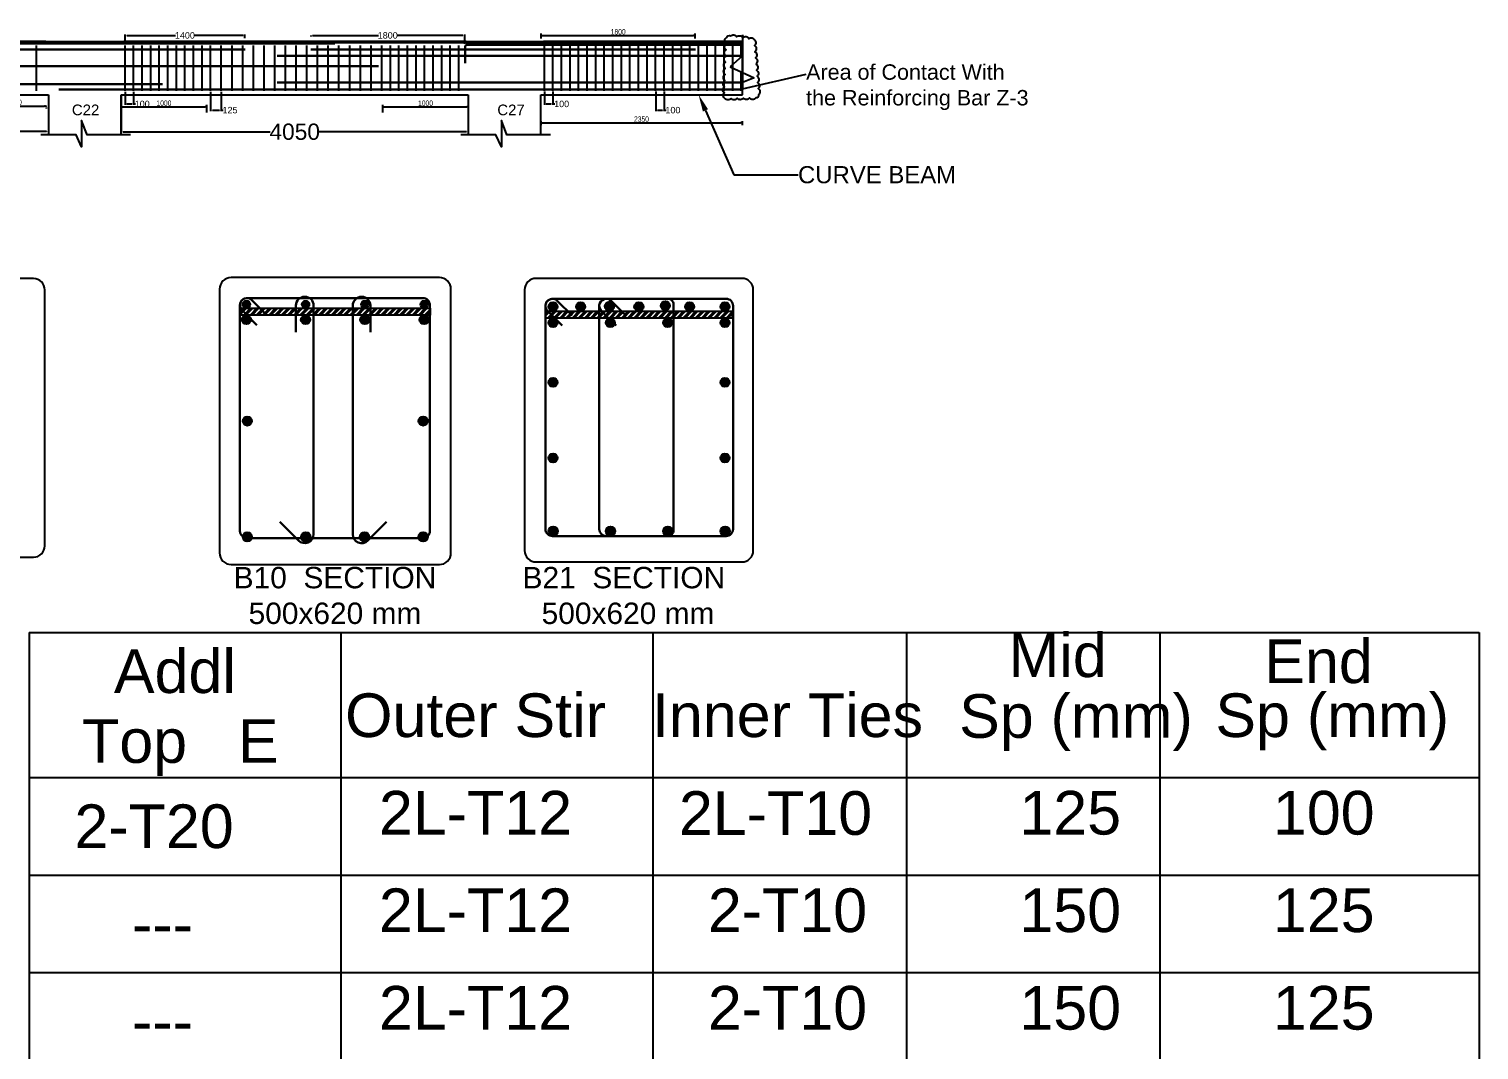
# Model space of a CAD drawing. Header units: inches. Extents: x 16 to 269, y 163 to 682.
# Drawn here: x 44.74 to 57.45, y 394.73 to 403.68 of the extents above; entities that cross this region are included whole.
import ezdxf
from ezdxf import colors
from ezdxf.entities.mleader import LeaderData, LeaderLine
from ezdxf.enums import TextEntityAlignment as Align
from ezdxf.math import Vec2, Vec3

# ---------------------------------------------------------------- set-up
doc = ezdxf.new("R2010")
doc.units = ezdxf.units.IN
doc.header["$MEASUREMENT"] = 0
doc.layers.get('Defpoints').update_dxf_attribs({"lineweight": 5})
for name, color, linetype in [('AutoRebar - BBS', 2, 'Continuous'), ('C', 7, 'Continuous'), ('MASSE', 7, 'Continuous'), ('S-ADDREINF', 3, 'Continuous'), ('S-MAINBAR', 5, 'Continuous'), ('S-OUTLINE', 7, 'Continuous'), ('S-SKIN', 6, 'Continuous'), ('S-STIRRUP', 1, 'Continuous'), ('S-TEXT', 2, 'Continuous'), ('Text', 7, 'Continuous')]:
    doc.layers.add(name, color=color, linetype=linetype)
doc.layers.add('Dim', color=7, linetype='Continuous', lineweight=5)
doc.styles.add('Arch-Dim', font='swisscl.ttf')
doc.styles.get("Standard").update_dxf_attribs({"font": 'arial.ttf'})
doc.dimstyles.new('MMS-25', dxfattribs={"dimscale": 25, "dimtxt": 2.5, "dimasz": 0.75, "dimexe": 1, "dimexo": 1, "dimgap": 0.5, "dimtad": 1, "dimdec": 0, "dimdsep": 46, "dimtxsty": 'Arch-Dim', "dimblk": 'DOT', "dimcen": 2, "dimclrd": 11, "dimclre": 11, "dimclrt": 256, "dimazin": 0, "dimtfac": 1, "dimtdec": 0, "dimtix": 1, "dimtmove": 2, "dimatfit": 3, "dimfxl": 1.5, "dimtolj": 1, "dimarcsym": 0})
doc.dimstyles.get("Standard").update_dxf_attribs({"dimtxt": 0.18, "dimasz": 0.18, "dimexe": 0.18, "dimexo": 0.0625, "dimgap": 0.09, "dimtad": 0, "dimtih": 1, "dimtoh": 1, "dimdec": 4, "dimzin": 0, "dimdsep": 46, "dimtxsty": 'Standard', "dimcen": 0.09, "dimadec": 0, "dimazin": 0, "dimtfac": 1, "dimtdec": 4, "dimtofl": 0, "dimtmove": 0, "dimatfit": 3, "dimfxl": 1, "dimtolj": 1, "dimtzin": 0, "dimarcsym": 0})

# ---------------------------------------------------------------- blocks, each defined once
blk = doc.blocks.new('*D262')
at = {"layer": 'Defpoints', "color": 0, "transparency": 16777216}
for p in [(-23245, -18764), (-24645, -18872), (-23245, -18807)]:
    blk.add_point(p, dxfattribs=at)
at = {"layer": 'MASSE', "color": 0, "lineweight": -2, "transparency": 16777216}
for p, q in [((-24645, -18861), (-24645, -18753)), ((-24623, -18764), (-24053, -18764)), ((-23266, -18764), (-23836, -18764)), ((-23245, -18797), (-23245, -18753))]:
    blk.add_line(p, q, dxfattribs=at)
at = {"layer": 'MASSE', "color": 0, "transparency": 16777216}
for points in [[(-24623, -18761), (-24623, -18768), (-24645, -18764)], [(-23266, -18761), (-23266, -18768), (-23245, -18764)]]:
    blk.add_solid(points, dxfattribs=at)
at = {"layer": 'MASSE', "color": 0, "transparency": 16777216, "insert": (-23945, -18764), "char_height": 75, "attachment_point": 5}
blk.add_mtext('\\A1;1400', dxfattribs=at)
blk = doc.blocks.new('*D263')
at = {"layer": 'Defpoints', "color": 0, "transparency": 16777216}
for p in [(-22475, -18753), (-20675, -18764), (-20675, -18872)]:
    blk.add_point(p, dxfattribs=at)
at = {"layer": 'MASSE', "color": 0, "lineweight": -2, "transparency": 16777216}
for p, q in [((-22475, -18764), (-22475, -18775)), ((-22453, -18764), (-21683, -18764)), ((-20696, -18764), (-21466, -18764)), ((-20675, -18861), (-20675, -18753))]:
    blk.add_line(p, q, dxfattribs=at)
at = {"layer": 'MASSE', "color": 0, "transparency": 16777216}
for points in [[(-22453, -18761), (-22453, -18768), (-22475, -18764)], [(-20696, -18761), (-20696, -18768), (-20675, -18764)]]:
    blk.add_solid(points, dxfattribs=at)
at = {"layer": 'MASSE', "color": 0, "transparency": 16777216, "insert": (-21575, -18764), "char_height": 75, "attachment_point": 5}
blk.add_mtext('\\A1;1800', dxfattribs=at)
blk = doc.blocks.new('*D264')
at = {"layer": 'Defpoints', "color": 0, "transparency": 16777216}
for p in [(-24645, -19412), (-24545, -19412), (-24545, -19565)]:
    blk.add_point(p, dxfattribs=at)
at = {"layer": 'MASSE', "color": 0, "lineweight": -2, "transparency": 16777216}
for p, q in [((-24645, -19422), (-24645, -19575)), ((-24545, -19422), (-24545, -19575)), ((-24623, -19565), (-24566, -19565)), ((-24545, -19565), (-24523, -19565))]:
    blk.add_line(p, q, dxfattribs=at)
at = {"layer": 'MASSE', "color": 0, "transparency": 16777216}
for points in [[(-24623, -19561), (-24623, -19568), (-24645, -19565)], [(-24566, -19561), (-24566, -19568), (-24545, -19565)]]:
    blk.add_solid(points, dxfattribs=at)
at = {"layer": 'MASSE', "color": 0, "transparency": 16777216, "insert": (-24444, -19565), "char_height": 75, "attachment_point": 5}
blk.add_mtext('\\A1;100', dxfattribs=at)
blk = doc.blocks.new('*D265')
at = {"layer": 'Defpoints', "color": 0, "transparency": 16777216}
for p in [(-23645, -19412), (-23520, -19412), (-23520, -19637)]:
    blk.add_point(p, dxfattribs=at)
at = {"layer": 'MASSE', "color": 0, "lineweight": -2, "transparency": 16777216}
for p, q in [((-23645, -19422), (-23645, -19647)), ((-23520, -19422), (-23520, -19647)), ((-23623, -19637), (-23541, -19637)), ((-23520, -19637), (-23498, -19637))]:
    blk.add_line(p, q, dxfattribs=at)
at = {"layer": 'MASSE', "color": 0, "transparency": 16777216}
for points in [[(-23623, -19633), (-23623, -19640), (-23645, -19637)], [(-23541, -19633), (-23541, -19640), (-23520, -19637)]]:
    blk.add_solid(points, dxfattribs=at)
at = {"layer": 'MASSE', "color": 0, "transparency": 16777216, "insert": (-23418, -19637), "char_height": 75, "attachment_point": 5}
blk.add_mtext('\\A1;125', dxfattribs=at)
blk = doc.blocks.new('*D267')
at = {"layer": 'Defpoints', "color": 0, "transparency": 16777216}
for p in [(-19744, -19411), (-19644, -19411), (-19644, -19565)]:
    blk.add_point(p, dxfattribs=at)
at = {"layer": 'MASSE', "color": 0, "lineweight": -2, "transparency": 16777216}
for p, q in [((-19744, -19421), (-19744, -19575)), ((-19644, -19421), (-19644, -19575)), ((-19723, -19565), (-19666, -19565)), ((-19644, -19565), (-19623, -19565))]:
    blk.add_line(p, q, dxfattribs=at)
at = {"layer": 'MASSE', "color": 0, "transparency": 16777216}
for points in [[(-19723, -19561), (-19723, -19568), (-19744, -19565)], [(-19666, -19561), (-19666, -19568), (-19644, -19565)]]:
    blk.add_solid(points, dxfattribs=at)
at = {"layer": 'MASSE', "color": 0, "transparency": 16777216, "insert": (-19543, -19565), "char_height": 75, "attachment_point": 5}
blk.add_mtext('\\A1;100', dxfattribs=at)
blk = doc.blocks.new('*D268')
at = {"layer": 'Defpoints', "color": 0, "transparency": 16777216}
for p in [(-18444, -19411), (-18344, -19411), (-18344, -19637)]:
    blk.add_point(p, dxfattribs=at)
at = {"layer": 'MASSE', "color": 0, "lineweight": -2, "transparency": 16777216}
for p, q in [((-18444, -19421), (-18444, -19647)), ((-18344, -19421), (-18344, -19647)), ((-18423, -19637), (-18366, -19637)), ((-18344, -19637), (-18323, -19637))]:
    blk.add_line(p, q, dxfattribs=at)
at = {"layer": 'MASSE', "color": 0, "transparency": 16777216}
for points in [[(-18423, -19633), (-18423, -19640), (-18444, -19637)], [(-18366, -19633), (-18366, -19640), (-18344, -19637)]]:
    blk.add_solid(points, dxfattribs=at)
at = {"layer": 'MASSE', "color": 0, "transparency": 16777216, "insert": (-18243, -19637), "char_height": 75, "attachment_point": 5}
blk.add_mtext('\\A1;100', dxfattribs=at)
blk = doc.blocks.new('*D49')
at = {"layer": 'Defpoints', "color": 0, "transparency": 16777216}
for p in [(-28294, -19457), (-25540, -19457), (-25540, -19885)]:
    blk.add_point(p, dxfattribs=at)
at = {"layer": 'MASSE', "color": 0, "lineweight": -2, "transparency": 16777216}
for p, q in [((-28294, -19467), (-28294, -19895)), ((-25540, -19467), (-25540, -19895)), ((-28273, -19885), (-27202, -19885)), ((-25561, -19885), (-26632, -19885))]:
    blk.add_line(p, q, dxfattribs=at)
at = {"layer": 'MASSE', "color": 0, "transparency": 16777216}
for points in [[(-28273, -19881), (-28273, -19888), (-28294, -19885)], [(-25561, -19881), (-25561, -19888), (-25540, -19885)]]:
    blk.add_solid(points, dxfattribs=at)
at = {"layer": 'MASSE', "color": 0, "transparency": 16777216, "insert": (-26917, -19885), "char_height": 190, "attachment_point": 5}
blk.add_mtext('\\A1;2750', dxfattribs=at)
blk = doc.blocks.new('*D50')
at = {"layer": 'Defpoints', "color": 0, "transparency": 16777216}
for p in [(-24690, -19457), (-20635, -19457), (-20635, -19890)]:
    blk.add_point(p, dxfattribs=at)
at = {"layer": 'MASSE', "color": 0, "lineweight": -2, "transparency": 16777216}
for p, q in [((-24690, -19467), (-24690, -19901)), ((-20635, -19467), (-20635, -19901)), ((-24668, -19890), (-22949, -19890)), ((-20656, -19890), (-22375, -19890))]:
    blk.add_line(p, q, dxfattribs=at)
at = {"layer": 'MASSE', "color": 0, "transparency": 16777216}
for points in [[(-24668, -19886), (-24668, -19894), (-24690, -19890)], [(-20656, -19886), (-20656, -19894), (-20635, -19890)]]:
    blk.add_solid(points, dxfattribs=at)
at = {"layer": 'MASSE', "color": 0, "transparency": 16777216, "insert": (-22662, -19890), "char_height": 190, "attachment_point": 5}
blk.add_mtext('\\A1;4050', dxfattribs=at)
blk = doc.blocks.new('_Dot')
at = {"color": 0, "lineweight": -2}
blk.add_line((-0.5, 0), (-1, 0), dxfattribs=at)
at = {"color": 0, "const_width": 0.5}
blk.add_lwpolyline([(-0.25, 0, 1), (0.25, 0, 1)], format="xyb", close=True, dxfattribs=at)
blk = doc.blocks.new('*D274')
at = {"layer": 'Defpoints', "color": 0, "transparency": 16777216}
for p in [(-19785, -19742), (-17435, -19742), (-17435, -19786)]:
    blk.add_point(p, dxfattribs=at)
at = {"layer": 'Dim', "color": 11, "linetype": 'ByBlock', "lineweight": -2, "transparency": 16777216}
for p, q in [((-19785, -19767), (-19785, -19811)), ((-19766, -19786), (-17453, -19786)), ((-17435, -19767), (-17435, -19811))]:
    blk.add_line(p, q, dxfattribs=at)
at = {"layer": 'Dim', "color": 11, "lineweight": -2, "transparency": 16777216, "xscale": 18.75, "yscale": 18.75, "zscale": 18.75, "rotation": 180}
blk.add_blockref('_Dot', (-19785, -19786), dxfattribs=at)
at = {"layer": 'Dim', "color": 11, "lineweight": -2, "transparency": 16777216, "xscale": 18.75, "yscale": 18.75, "zscale": 18.75}
blk.add_blockref('_Dot', (-17435, -19786), dxfattribs=at)
at = {"layer": 'Dim', "transparency": 16777216, "insert": (-18610, -19742), "char_height": 62.5, "attachment_point": 5, "style": 'Arch-Dim'}
blk.add_mtext('\\A1;2350', dxfattribs=at)
blk = doc.blocks.new('*D275')
at = {"layer": 'Defpoints', "color": 0, "transparency": 16777216}
for p in [(-17982, -18766), (-19782, -18824), (-17982, -18824)]:
    blk.add_point(p, dxfattribs=at)
at = {"layer": 'Dim', "color": 11, "linetype": 'ByBlock', "lineweight": -2, "transparency": 16777216}
for p, q in [((-19782, -18799), (-19782, -18741)), ((-19764, -18766), (-18001, -18766)), ((-17982, -18799), (-17982, -18741))]:
    blk.add_line(p, q, dxfattribs=at)
at = {"layer": 'Dim', "color": 11, "lineweight": -2, "transparency": 16777216, "xscale": 18.75, "yscale": 18.75, "zscale": 18.75, "rotation": 180}
blk.add_blockref('_Dot', (-19782, -18766), dxfattribs=at)
at = {"layer": 'Dim', "color": 11, "lineweight": -2, "transparency": 16777216, "xscale": 18.75, "yscale": 18.75, "zscale": 18.75}
blk.add_blockref('_Dot', (-17982, -18766), dxfattribs=at)
at = {"layer": 'Dim', "transparency": 16777216, "insert": (-18882, -18722), "char_height": 62.5, "attachment_point": 5, "style": 'Arch-Dim'}
blk.add_mtext('\\A1;1800', dxfattribs=at)
blk = doc.blocks.new('*D276')
at = {"layer": 'Defpoints', "color": 0, "transparency": 16777216}
for p in [(-26266, -19582), (-25566, -19582), (-25566, -19591)]:
    blk.add_point(p, dxfattribs=at)
at = {"layer": 'Dim', "color": 11, "linetype": 'ByBlock', "lineweight": -2, "transparency": 16777216}
for p, q in [((-26266, -19607), (-26266, -19616)), ((-26247, -19591), (-25585, -19591)), ((-25566, -19607), (-25566, -19616))]:
    blk.add_line(p, q, dxfattribs=at)
at = {"layer": 'Dim', "color": 11, "lineweight": -2, "transparency": 16777216, "xscale": 18.75, "yscale": 18.75, "zscale": 18.75, "rotation": 180}
blk.add_blockref('_Dot', (-26266, -19591), dxfattribs=at)
at = {"layer": 'Dim', "color": 11, "lineweight": -2, "transparency": 16777216, "xscale": 18.75, "yscale": 18.75, "zscale": 18.75}
blk.add_blockref('_Dot', (-25566, -19591), dxfattribs=at)
at = {"layer": 'Dim', "transparency": 16777216, "insert": (-25916, -19546), "char_height": 62.5, "attachment_point": 5, "style": 'Arch-Dim'}
blk.add_mtext('\\A1;700', dxfattribs=at)
blk = doc.blocks.new('*D257')
at = {"layer": 'Defpoints', "color": 0, "transparency": 16777216}
for p in [(-23690, -19600), (-24690, -19691), (-23690, -19691)]:
    blk.add_point(p, dxfattribs=at)
at = {"layer": 'Dim', "color": 11, "linetype": 'ByBlock', "lineweight": -2, "transparency": 16777216}
for p, q in [((-24690, -19666), (-24690, -19575)), ((-24671, -19600), (-23709, -19600)), ((-23690, -19666), (-23690, -19575))]:
    blk.add_line(p, q, dxfattribs=at)
at = {"layer": 'Dim', "color": 11, "lineweight": -2, "transparency": 16777216, "xscale": 18.75, "yscale": 18.75, "zscale": 18.75, "rotation": 180}
blk.add_blockref('_Dot', (-24690, -19600), dxfattribs=at)
at = {"layer": 'Dim', "color": 11, "lineweight": -2, "transparency": 16777216, "xscale": 18.75, "yscale": 18.75, "zscale": 18.75}
blk.add_blockref('_Dot', (-23690, -19600), dxfattribs=at)
at = {"layer": 'Dim', "transparency": 16777216, "insert": (-24190, -19556), "char_height": 62.5, "attachment_point": 5, "style": 'Arch-Dim'}
blk.add_mtext('\\A1;1000', dxfattribs=at)
blk = doc.blocks.new('*D279')
at = {"layer": 'Defpoints', "color": 0, "transparency": 16777216}
for p in [(-20633, -19600), (-21633, -19691), (-20633, -19691)]:
    blk.add_point(p, dxfattribs=at)
at = {"layer": 'Dim', "color": 11, "linetype": 'ByBlock', "lineweight": -2, "transparency": 16777216}
for p, q in [((-21633, -19666), (-21633, -19575)), ((-21614, -19600), (-20652, -19600)), ((-20633, -19666), (-20633, -19575))]:
    blk.add_line(p, q, dxfattribs=at)
at = {"layer": 'Dim', "color": 11, "lineweight": -2, "transparency": 16777216, "xscale": 18.75, "yscale": 18.75, "zscale": 18.75, "rotation": 180}
blk.add_blockref('_Dot', (-21633, -19600), dxfattribs=at)
at = {"layer": 'Dim', "color": 11, "lineweight": -2, "transparency": 16777216, "xscale": 18.75, "yscale": 18.75, "zscale": 18.75}
blk.add_blockref('_Dot', (-20633, -19600), dxfattribs=at)
at = {"layer": 'Dim', "transparency": 16777216, "insert": (-21133, -19556), "char_height": 62.5, "attachment_point": 5, "style": 'Arch-Dim'}
blk.add_mtext('\\A1;1000', dxfattribs=at)
blk = doc.blocks.new('5648095000')
at = {"layer": 'S-ADDREINF'}
h = blk.add_hatch(color=256, dxfattribs=at)
edge = h.paths.add_edge_path()
edge.add_arc((-23226.65022, -22084.52233), 54.0721, 0, 360)
h = blk.add_hatch(color=256, dxfattribs=at)
edge = h.paths.add_edge_path()
edge.add_arc((-22534.52731, -22084.52233), 54.0721, 0, 360)
h = blk.add_hatch(color=256, dxfattribs=at)
edge = h.paths.add_edge_path()
edge.add_arc((-21842.40441, -22084.52233), 54.0721, 0, 360)
h = blk.add_hatch(color=256, dxfattribs=at)
edge = h.paths.add_edge_path()
edge.add_arc((-21150.2815, -22084.52233), 54.0721, 0, 360)
h = blk.add_hatch(color=256, dxfattribs=at)
edge = h.paths.add_edge_path()
edge.add_arc((-19643.89214, -22120.07674), 53.43733, 0, 360)
h = blk.add_hatch(color=256, dxfattribs=at)
edge = h.paths.add_edge_path()
edge.add_arc((-18974.1443, -22120.07674), 53.43733, 0, 360)
h = blk.add_hatch(color=256, dxfattribs=at)
edge = h.paths.add_edge_path()
edge.add_arc((-18304.39645, -22120.07674), 53.43733, 0, 360)
h = blk.add_hatch(color=256, dxfattribs=at)
edge = h.paths.add_edge_path()
edge.add_arc((-17634.6486, -22120.07674), 53.43733, 0, 360)
at = {"layer": 'S-MAINBAR'}
h = blk.add_hatch(color=256, dxfattribs=at)
edge = h.paths.add_edge_path()
edge.add_arc((-23226.65022, -21906.0844), 43.25768, 0, 360)
h = blk.add_hatch(color=256, dxfattribs=at)
edge = h.paths.add_edge_path()
edge.add_arc((-22534.52731, -21906.0844), 43.25768, 0, 360)
h = blk.add_hatch(color=256, dxfattribs=at)
edge = h.paths.add_edge_path()
edge.add_arc((-21842.40441, -21906.0844), 43.25768, 0, 360)
h = blk.add_hatch(color=256, dxfattribs=at)
edge = h.paths.add_edge_path()
edge.add_arc((-21150.2815, -21906.0844), 43.25768, 0, 360)
h = blk.add_hatch(color=256, dxfattribs=at)
edge = h.paths.add_edge_path()
edge.add_arc((-19643.89214, -21933.04609), 53.43733, 0, 360)
h = blk.add_hatch(color=256, dxfattribs=at)
edge = h.paths.add_edge_path()
edge.add_arc((-19321.31712, -21933.04609), 53.43733, 0, 360)
at = {"layer": 'S-MAINBAR', "true_color": 0x136734}
h = blk.add_hatch(color=116, dxfattribs=at)
edge = h.paths.add_edge_path()
edge.add_arc((-18983.73637, -21927.51194), 53.43733, 0, 360)
h = blk.add_hatch(color=116, dxfattribs=at)
edge = h.paths.add_edge_path()
edge.add_arc((-18640.13597, -21933.04609), 53.43733, 0, 360)
h = blk.add_hatch(color=116, dxfattribs=at)
edge = h.paths.add_edge_path()
edge.add_arc((-18330.57485, -21921.89404), 53.43733, 0, 360)
at = {"layer": 'S-MAINBAR'}
h = blk.add_hatch(color=256, dxfattribs=at)
edge = h.paths.add_edge_path()
edge.add_arc((-18047.11258, -21933.04609), 53.43733, 0, 360)
h = blk.add_hatch(color=256, dxfattribs=at)
edge = h.paths.add_edge_path()
edge.add_arc((-17634.6486, -21933.04609), 53.43733, 0, 360)
h = blk.add_hatch(color=256, dxfattribs=at)
edge = h.paths.add_edge_path()
edge.add_arc((-23215.8358, -24620.50392), 54.0721, 0, 360)
h = blk.add_hatch(color=256, dxfattribs=at)
edge = h.paths.add_edge_path()
edge.add_arc((-22530.92251, -24620.50392), 54.0721, 0, 360)
h = blk.add_hatch(color=256, dxfattribs=at)
edge = h.paths.add_edge_path()
edge.add_arc((-21846.00921, -24620.50392), 54.0721, 0, 360)
h = blk.add_hatch(color=256, dxfattribs=at)
edge = h.paths.add_edge_path()
edge.add_arc((-19641.61592, -24554.67816), 53.43733, 0, 360)
h = blk.add_hatch(color=256, dxfattribs=at)
edge = h.paths.add_edge_path()
edge.add_arc((-18971.86807, -24554.67816), 53.43733, 0, 360)
h = blk.add_hatch(color=256, dxfattribs=at)
edge = h.paths.add_edge_path()
edge.add_arc((-18302.12023, -24554.67816), 53.43733, 0, 360)
h = blk.add_hatch(color=256, dxfattribs=at)
edge = h.paths.add_edge_path()
edge.add_arc((-17632.37238, -24554.67816), 53.43733, 0, 360)
at = {"layer": 'S-SKIN'}
h = blk.add_hatch(color=256, dxfattribs=at)
edge = h.paths.add_edge_path()
edge.add_arc((-19643.89214, -22816.54325), 53.43733, 0, 360)
h = blk.add_hatch(color=256, dxfattribs=at)
edge = h.paths.add_edge_path()
edge.add_arc((-17634.6486, -22816.54325), 53.43733, 0, 360)
h = blk.add_hatch(color=256, dxfattribs=at)
edge = h.paths.add_edge_path()
edge.add_arc((-23215.8358, -23268.70137), 54.0721, 0, 360)
h = blk.add_hatch(color=256, dxfattribs=at)
edge = h.paths.add_edge_path()
edge.add_arc((-21161.09592, -23268.70137), 54.0721, 0, 360)
h = blk.add_hatch(color=256, dxfattribs=at)
edge = h.paths.add_edge_path()
edge.add_arc((-19643.89214, -23700.04041), 53.43733, 0, 360)
h = blk.add_hatch(color=256, dxfattribs=at)
edge = h.paths.add_edge_path()
edge.add_arc((-17634.6486, -23700.04041), 53.43733, 0, 360)
at = {"layer": 'S-TEXT', "transparency": 33554687}
h = blk.add_hatch(dxfattribs=at)
h.set_pattern_fill('ANSI32', scale=5.40721)
h.set_pattern_definition([(45, (-561651.296, 955962.77), (-36.4185994, 36.4185994), []), (45, (-561627.017, 955962.77), (-36.4185994, 36.4185994), [])])
h.paths.add_polyline_path([(-21080.27433, -21950.23799), (-23284.67985, -21950.23799), (-23284.67985, -22030.40563), (-21080.27433, -22030.40563)])
h = blk.add_hatch(dxfattribs=at)
h.set_pattern_fill('ANSI32', scale=5.343733)
h.set_pattern_definition([(45, (-551774.325, 944446.41), (-35.991067, 35.991067), []), (45, (-551750.33, 944446.41), (-35.991067, 35.991067), [])])
h.paths.add_polyline_path([(-17549.28188, -21986.49063), (-19727.809, -21986.49063), (-19727.809, -22065.71715), (-17549.28188, -22065.71715)])
at = {"layer": 'Text'}
h = blk.add_hatch(color=5, dxfattribs=at)
edge = h.paths.add_edge_path()
edge.add_arc((-21161.09592, -24620.50392), 54.0721, 0, 360)
at = {"color": 5, "lineweight": 30}
for p, q in [((-32719.19256, -18859.10558), (-22193.15323, -18859.10558)), ((-17938.05138, -18857.72879), (-17429.93424, -18857.72879)), ((-36205.95022, -19332.22221), (-24208.13153, -19332.22221))]:
    blk.add_line(p, q, dxfattribs=at)
at = {"color": 1, "lineweight": 30}
blk.add_line((-23425.85244, -18847.43178), (-17429.93424, -18847.43178), dxfattribs=at)
at = {"color": 1}
for p, q in [((-17429.93424, -19002.30646), (-17429.93424, -18836.58953)), ((-17429.93424, -19002.30646), (-17575.38066, -19130.58907)), ((-17575.38066, -19130.58907), (-17291.52953, -19259.80001)), ((-17291.52953, -19259.80001), (-17429.93424, -19315.71947)), ((-17429.93424, -19456.58953), (-17429.93424, -19315.71947))]:
    blk.add_line(p, q, dxfattribs=at)
blk.add_lwpolyline([(-17295.82016, -18811.19867, -0.52056705), (-17289.82378, -18882.97759, -0.52056705), (-17283.8274, -18954.75651, -0.52056705), (-17277.83102, -19026.53543, -0.52056705), (-17271.83465, -19098.31435, -0.52056705), (-17265.83827, -19170.09327, -0.52056705), (-17259.84189, -19241.87219, -0.52056705), (-17253.84551, -19313.65111, -0.52056705), (-17247.84914, -19385.43003, -0.52056705), (-17241.85276, -19457.20895, -0.52056705), (-17275.44492, -19493.28625, -0.52056705), (-17347.45974, -19494.71336, -0.52056705), (-17419.47455, -19496.14046, -0.52056705), (-17491.48936, -19497.56757, -0.52056705), (-17563.50418, -19498.99467, -0.52056705), (-17635.51899, -19500.42178, -0.52056705), (-17641.04461, -19436.50519, -0.52056705), (-17638.36633, -19364.52605, -0.52056705), (-17635.68806, -19292.54691, -0.52056705), (-17633.00978, -19220.56776, -0.52056705), (-17630.33151, -19148.58862, -0.52056705), (-17627.65323, -19076.60948, -0.52056705), (-17624.97496, -19004.63034, -0.52056705), (-17622.29668, -18932.6512, -0.52056705), (-17619.61841, -18860.67206, -0.52056705), (-17616.94013, -18788.69291, -0.52056705), (-17569.30126, -18770.80466, -0.52056705), (-17498.04538, -18781.32937, -0.52056705), (-17426.7895, -18791.85409, -0.52056705), (-17355.53362, -18802.3788, -0.52056705)], format="xyb", close=True)
at = {"color": 116, "lineweight": 30, "true_color": 0x136734}
blk.add_lwpolyline([(-20668.92555, -19087.21284), (-20668.92555, -18893.8812, -0.4142135624), (-20648.92555, -18873.8812), (-17429.93424, -18873.8812)], format="xyb", dxfattribs=at)
at = {"layer": 'AutoRebar - BBS', "color": 5, "lineweight": 30}
for points in [[(-23103.0602, -22146.83902), (-23277.50545, -21972.39378, -0.6681786379), (-23219.35703, -21832.01108), (-21165.14995, -21832.01108, -0.4142135624), (-21082.91567, -21914.24536), (-21082.91567, -24553.21354, -0.4142135624), (-21165.14995, -24635.44782), (-23219.35703, -24635.44782, -0.4142135624), (-23301.59131, -24553.21354), (-23301.59131, -21914.24536, -0.6681786379), (-23161.20862, -21856.09694), (-22986.76337, -22030.54219)], [(-19535.84983, -22152.13415), (-19708.24719, -21979.73679, -0.6681786379), (-19650.78141, -21841.0021), (-17620.68948, -21841.0021), (-17620.68948, -21841.0021, -0.4142135624), (-17539.42058, -21922.271), (-17539.42058, -24530.25929, -0.4142135624), (-17620.68948, -24611.52818), (-19650.78141, -24611.52818, -0.4142135624), (-19732.0503, -24530.25929), (-19732.0503, -21922.271, -0.6681786379), (-19593.31562, -21864.80521), (-19420.91825, -22037.20258)]]:
    blk.add_lwpolyline(points, format="xyb", dxfattribs=at)
at = {"layer": 'AutoRebar - BBS', "color": 240, "lineweight": 30, "true_color": 0xed1f24}
for points in [[(-22647.61968, -22229.24279), (-22647.61968, -21919.54856, -1), (-22441.15686, -21919.54856), (-22441.15686, -24591.51393, -0.6681786379), (-22617.3839, -24664.50956), (-22836.37079, -24445.52267)], [(-21777.33679, -22229.95087), (-21777.33679, -21920.25663, 1), (-21983.79962, -21920.25663), (-21983.79962, -24592.22201, 0.6681786379), (-21807.57257, -24665.21764), (-21588.58568, -24446.23075)], [(-18906.92627, -22152.13415), (-19079.32363, -21979.73679, -0.6681786379), (-19021.85784, -21841.0021), (-18300.09048, -21841.0021, -0.4142135624), (-18235.15625, -21905.93633), (-18235.15625, -24546.59395, -0.4142135624), (-18300.09048, -24611.52818), (-19021.85784, -24611.52818, -0.4142135624), (-19103.12674, -24530.25929), (-19103.12674, -21922.271, -0.6681786379), (-18964.39206, -21864.80521), (-18791.99469, -22037.20258)]]:
    blk.add_lwpolyline(points, format="xyb", dxfattribs=at)
at = {"layer": 'S-ADDREINF', "lineweight": 30}
for p, q in [((-30948.01079, -18929.59384), (-23239.58454, -18927.58953)), ((-22474.77914, -18927.58953), (-17978.89598, -18927.58953))]:
    blk.add_line(p, q, dxfattribs=at)
at = {"layer": 'S-ADDREINF'}
for p, q in [((-26604.702, -18927.58953), (-25584.702, -18927.58953)), ((-24644.62118, -18927.58953), (-23444.62118, -18927.58953)), ((-22274.62118, -18927.58953), (-20678.31331, -18927.58953))]:
    blk.add_line(p, q, dxfattribs=at)
for centre, radius in [((-23226.65022, -22084.52233), 54.0721), ((-22534.52731, -22084.52233), 54.0721), ((-21842.40441, -22084.52233), 54.0721), ((-21150.2815, -22084.52233), 54.0721), ((-19643.89214, -22120.07674), 53.43733), ((-18974.1443, -22120.07674), 53.43733), ((-18304.39645, -22120.07674), 53.43733), ((-17634.6486, -22120.07674), 53.43733)]:
    blk.add_circle(centre, radius, dxfattribs=at)
at = {"layer": 'S-MAINBAR', "color": 1, "lineweight": 30}
blk.add_line((-25416.33146, -19394.58953), (-17429.93424, -19394.58953), dxfattribs=at)
at = {"layer": 'S-MAINBAR'}
blk.add_line((-24644.62118, -19396.58953), (-20674.62118, -19396.58953), dxfattribs=at)
for centre, radius in [((-23226.65022, -21906.0844), 43.25768), ((-22534.52731, -21906.0844), 43.25768), ((-21842.40441, -21906.0844), 43.25768), ((-21150.2815, -21906.0844), 43.25768), ((-19643.89214, -21933.04609), 53.43733), ((-19321.31712, -21933.04609), 53.43733), ((-18047.11258, -21933.04609), 53.43733), ((-17634.6486, -21933.04609), 53.43733), ((-23215.8358, -24620.50392), 54.0721), ((-22530.92251, -24620.50392), 54.0721), ((-21846.00921, -24620.50392), 54.0721), ((-19641.61592, -24554.67816), 53.43733), ((-18971.86807, -24554.67816), 53.43733), ((-18302.12023, -24554.67816), 53.43733), ((-17632.37238, -24554.67816), 53.43733)]:
    blk.add_circle(centre, radius, dxfattribs=at)
at = {"layer": 'S-MAINBAR', "color": 116, "true_color": 0x136734}
for centre in [(-18983.73637, -21927.51194), (-18640.13597, -21933.04609), (-18330.57485, -21921.89404)]:
    blk.add_circle(centre, 53.43733, dxfattribs=at)
at = {"layer": 'S-OUTLINE'}
for p, q in [((-25569.702, -18836.58953), (-24659.62118, -18836.58953)), ((-20665.29123, -18836.60329), (-19689.61103, -18836.60329)), ((-20659.62118, -18836.58953), (-19675.28709, -18836.58953)), ((-25539.78116, -19456.58953), (-25539.78116, -19926.33459)), ((-24689.78116, -19926.33459), (-24689.78116, -19456.58953)), ((-24689.78116, -19926.33459), (-24689.78116, -19456.58953)), ((-20634.62118, -19456.58953), (-20634.62118, -19926.33459)), ((-19784.62118, -19926.33459), (-19784.62118, -19456.58953)), ((-19784.62118, -19456.58953), (-19689.61103, -19456.58953)), ((-19784.62118, -19926.33459), (-19784.62118, -19456.58953))]:
    blk.add_line(p, q, dxfattribs=at)
for points in [[(-25569.702, -18836.58953), (-28269.702, -18836.58953)], [(-28294.27175, -19456.59384), (-25539.78116, -19456.58953)], [(-24689.78116, -19456.58953), (-20634.62118, -19456.58953)], [(-19754.33987, -19456.58953), (-17429.93424, -19456.58953)]]:
    blk.add_lwpolyline(points, dxfattribs=at)
for points in [[(-20658.79171, -18836.60329, 0.0082964061), (-20659.62118, -18836.58953), (-24659.62118, -18836.58953)], [(-17429.93424, -18836.58953), (-19754.33987, -18836.58953, 0.0075734611), (-19755.24853, -18836.60329)]]:
    blk.add_lwpolyline(points, format="xyb", dxfattribs=at)
for points in [[(-28206.29601, -24727.8603, 0.4142135624), (-28075.10056, -24859.05574), (-25713.58258, -24859.05574, 0.4142135624), (-25582.38714, -24727.8603), (-25582.38714, -21736.60419, 0.4142135624), (-25713.58258, -21605.40874), (-28075.10056, -21605.40874, 0.4142135624), (-28206.29601, -21736.60419)], [(-19975.20358, -24781.25568, 0.4142135624), (-19841.61026, -24914.849), (-17436.93049, -24914.849, 0.4142135624), (-17303.33717, -24781.25568), (-17303.33717, -21735.32797, 0.4142135624), (-17436.93049, -21601.73465), (-19841.61026, -21601.73465, 0.4142135624), (-19975.20358, -21735.32797)]]:
    blk.add_lwpolyline(points, format="xyb", close=True, dxfattribs=at)
at = {"layer": 'S-SKIN', "lineweight": 30}
for p, q in [((-33675.67493, -19122.4812), (-21681.72151, -19122.4812)), ((-22868.72151, -19002.30646), (-17429.93424, -19002.30646)), ((-22868.72151, -19315.71947), (-17429.93424, -19315.71947))]:
    blk.add_line(p, q, dxfattribs=at)
at = {"layer": 'S-SKIN'}
for centre, radius in [((-19643.89214, -22816.54325), 53.43733), ((-17634.6486, -22816.54325), 53.43733), ((-23215.8358, -23268.70137), 54.0721), ((-21161.09592, -23268.70137), 54.0721), ((-19643.89214, -23700.04041), 53.43733), ((-17634.6486, -23700.04041), 53.43733)]:
    blk.add_circle(centre, radius, dxfattribs=at)
at = {"layer": 'S-STIRRUP'}
for p, q in [((-25679.702, -19411.58953), (-25679.702, -18881.58953)), ((-24644.62118, -19411.58953), (-24644.62118, -18881.58953)), ((-24544.62118, -19411.58953), (-24544.62118, -18881.58953)), ((-24444.62118, -19411.58953), (-24444.62118, -18881.58953)), ((-24344.62118, -19411.58953), (-24344.62118, -18881.58953)), ((-24244.62118, -19411.58953), (-24244.62118, -18881.58953)), ((-24144.62118, -19411.58953), (-24144.62118, -18881.58953)), ((-24044.62118, -19411.58953), (-24044.62118, -18881.58953)), ((-23944.62118, -19411.58953), (-23944.62118, -18881.58953)), ((-23844.62118, -19411.58953), (-23844.62118, -18881.58953)), ((-23744.62118, -19411.58953), (-23744.62118, -18881.58953)), ((-23644.62118, -19411.58953), (-23644.62118, -18881.58953)), ((-23519.62118, -19411.58953), (-23519.62118, -18881.58953)), ((-23394.62118, -19411.58953), (-23394.62118, -18881.58953)), ((-23269.62118, -19411.58953), (-23269.62118, -18881.58953)), ((-23144.62118, -19411.58953), (-23144.62118, -18881.58953)), ((-23019.62118, -19411.58953), (-23019.62118, -18881.58953)), ((-22894.62118, -19411.58953), (-22894.62118, -18881.58953)), ((-22769.62118, -19411.58953), (-22769.62118, -18881.58953)), ((-22644.62118, -19411.58953), (-22644.62118, -18881.58953)), ((-22519.62118, -19411.58953), (-22519.62118, -18881.58953)), ((-22394.62118, -19411.58953), (-22394.62118, -18881.58953)), ((-22269.62118, -19411.58953), (-22269.62118, -18881.58953)), ((-22144.62118, -19411.58953), (-22144.62118, -18881.58953)), ((-22019.62118, -19411.58953), (-22019.62118, -18881.58953)), ((-21894.62118, -19411.58953), (-21894.62118, -18881.58953)), ((-21769.62118, -19411.58953), (-21769.62118, -18881.58953)), ((-21644.62118, -19411.58953), (-21644.62118, -18881.58953)), ((-21544.62118, -19411.58953), (-21544.62118, -18881.58953)), ((-21444.62118, -19411.58953), (-21444.62118, -18881.58953)), ((-21344.62118, -19411.58953), (-21344.62118, -18881.58953)), ((-21244.62118, -19411.58953), (-21244.62118, -18881.58953)), ((-21144.62118, -19411.58953), (-21144.62118, -18881.58953)), ((-21044.62118, -19411.58953), (-21044.62118, -18881.58953)), ((-20944.62118, -19411.58953), (-20944.62118, -18881.58953)), ((-20844.62118, -19411.58953), (-20844.62118, -18881.58953)), ((-20744.62118, -19411.58953), (-20744.62118, -18881.58953)), ((-19744.33987, -19410.58953), (-19744.33987, -18882.58953)), ((-19644.33987, -19410.58953), (-19644.33987, -18882.58953)), ((-19544.33987, -19410.58953), (-19544.33987, -18882.58953)), ((-19444.33987, -19410.58953), (-19444.33987, -18882.58953)), ((-19344.33987, -19410.58953), (-19344.33987, -18882.58953)), ((-19244.33987, -19410.58953), (-19244.33987, -18882.58953)), ((-19144.33987, -19410.58953), (-19144.33987, -18882.58953)), ((-19044.33987, -19410.58953), (-19044.33987, -18882.58953)), ((-18944.33987, -19410.58953), (-18944.33987, -18882.58953)), ((-18844.33987, -19410.58953), (-18844.33987, -18882.58953)), ((-18744.33987, -19410.58953), (-18744.33987, -18882.58953)), ((-18644.33987, -19410.58953), (-18644.33987, -18882.58953)), ((-18544.33987, -19410.58953), (-18544.33987, -18882.58953)), ((-18444.33987, -19410.58953), (-18444.33987, -18882.58953)), ((-18344.33987, -19410.58953), (-18344.33987, -18882.58953)), ((-18244.33987, -19410.58953), (-18244.33987, -18882.58953)), ((-18144.33987, -19410.58953), (-18144.33987, -18882.58953)), ((-18044.33987, -19410.58953), (-18044.33987, -18882.58953)), ((-17944.33987, -19410.58953), (-17944.33987, -18882.58953)), ((-17844.33987, -19410.58953), (-17844.33987, -18882.58953)), ((-17744.33987, -19410.58953), (-17744.33987, -18882.58953)), ((-17644.33987, -19410.58953), (-17644.33987, -18882.58953)), ((-17544.33987, -19410.58953), (-17544.33987, -18882.58953)), ((-17444.33987, -19015.01212), (-17444.33987, -18882.58953)), ((-17444.33987, -19410.58953), (-17444.33987, -19190.23971))]:
    blk.add_line(p, q, dxfattribs=at)
at = {"layer": 'S-TEXT', "color": 1}
for points in [[(-24580.16709, -19926.33459), (-25088.54736, -19926.33459), (-25152.36752, -19756.9132), (-25152.36752, -20065.52512), (-25216.99966, -19926.33459), (-25627.16624, -19926.33459)], [(-19675.00711, -19926.33459), (-20183.38738, -19926.33459), (-20247.20754, -19756.9132), (-20247.20754, -20065.52512), (-20311.83968, -19926.33459), (-20722.00626, -19926.33459)], [(-19675.00711, -19926.33459), (-20183.38738, -19926.33459), (-20247.20754, -19756.9132), (-20247.20754, -20065.52512), (-20311.83968, -19926.33459), (-20722.00626, -19926.33459)]]:
    blk.add_lwpolyline(points, dxfattribs=at)
at = {"layer": 'S-TEXT'}
for points in [[(-23284.67985, -21950.23799), (-21080.27433, -21950.23799), (-21080.27433, -22030.40563), (-23284.67985, -22030.40563)], [(-19727.809, -21986.49063), (-17549.28188, -21986.49063), (-17549.28188, -22065.71715), (-19727.809, -22065.71715)]]:
    blk.add_lwpolyline(points, close=True, dxfattribs=at)
at = {"layer": 'Text'}
for p, q in [((-25766.70621, -25736.73235), (-25766.70621, -34267.35223)), ((-25766.70621, -25736.73235), (-8823.76775, -25736.73235)), ((-22121.2507, -25736.73235), (-22121.2507, -28571.29674)), ((-18475.77518, -25736.73235), (-18475.77518, -30849.71893)), ((-15513.82633, -25736.73235), (-15513.82633, -28571.29674)), ((-12551.87747, -25736.73235), (-12551.87747, -28571.29674)), ((-8823.76775, -25736.73235), (-8823.76775, -34267.35223)), ((-22121.2507, -26292.87454), (-22121.2507, -28571.29674)), ((-25766.70621, -27432.08564), (-8823.76775, -27432.08564)), ((-25766.70621, -28571.29674), (-13235.40413, -28571.29674)), ((-25766.70621, -28571.29674), (-8823.76775, -28571.29674)), ((-22121.2507, -28571.29674), (-22121.2507, -30849.71893)), ((-18475.77518, -28571.29674), (-18475.77518, -30849.71893)), ((-15513.82633, -28571.29674), (-15513.82633, -30849.71893)), ((-12551.87747, -28571.29674), (-12551.87747, -30849.71893)), ((-25766.70621, -29710.50783), (-8823.76775, -29710.50783))]:
    blk.add_line(p, q, dxfattribs=at)
blk.add_lwpolyline([(-23540.26841, -24809.75628, 0.4142135624), (-23405.08816, -24944.93653), (-20971.84356, -24944.93653, 0.4142135624), (-20836.66331, -24809.75628), (-20836.66331, -21727.64646, 0.4142135624), (-20971.84356, -21592.4662), (-23405.08816, -21592.4662, 0.4142135624), (-23540.26841, -21727.64646)], format="xyb", close=True, dxfattribs=at)
at = {"layer": 'Text', "color": 5}
blk.add_circle((-21161.09592, -24620.50392), 54.0721, dxfattribs=at)
at = {"char_height": 250, "attachment_point": 1}
for s, width, insert in [('\\pxqc,t30;B10  SECTION  \\P500x620 mm   ', 4178.8471614, (-24281.07147, -24972.44986)), ('\\pxqc,t30;B21  SECTION \\P 500x620 mm   ', 4796.810719, (-21214.30756, -24972.44986))]:
    blk.add_mtext_dynamic_manual_height_columns(s, width=width, gutter_width=12.5, heights=[0], dxfattribs=dict(at, insert=insert))
at = {"char_height": 510, "attachment_point": 1}
for s, insert, width in [('End', (-11332.61218, -25819.57105), 1217.8424284), ('Sp (mm)', (-14898.63216, -26458.88923), 2806.8090041), ('Top   E', (-25147.02149, -26751.01803), 2532.48397), ('2L-T10', (-18172.57184, -27592.49078), 2312.5856071)]:
    blk.add_mtext(s, dxfattribs=dict(at, insert=insert, width=width))
at = {"layer": 'C'}
for s, p in [('C22', (-25105.46343, -19634.17154)), ('C27', (-20134.25634, -19634.17154))]:
    blk.add_text(s, height=125, dxfattribs=at).set_placement(p, align=Align.MIDDLE_CENTER)
at = {"layer": 'Text'}
for s, p in [('Mid ', (-13648.34866, -26004.57293)), ('Addl ', (-23962.70665, -26190.46546)), ('Outer Stir', (-20549.19406, -26704.75701)), ('Inner Ties', (-16903.71854, -26704.75701)), (' Sp (mm)', (-10638.0575, -26704.75701)), ('2L-T12', (-20549.19406, -27843.96811)), ('125', (-13600.00636, -27843.96811)), ('100', (-10638.0575, -27843.96811)), ('2-T20 ', (-24206.30743, -28001.69119)), ('2L-T12', (-20549.19406, -28983.1792)), ('2-T10', (-16903.71854, -28983.1792)), ('150', (-13600.00636, -28983.1792)), ('125', (-10638.0575, -28983.1792)), ('---', (-24206.30743, -29140.90228)), ('2L-T12', (-20549.19406, -30122.3903)), ('2-T10', (-16903.71854, -30122.3903)), ('150', (-13600.00636, -30122.3903)), ('125', (-10638.0575, -30122.3903)), ('---', (-24206.30743, -30280.11338))]:
    blk.add_text(s, height=510, dxfattribs=at).set_placement(p, align=Align.MIDDLE_CENTER)
at = {"layer": 'Dim'}
for base, p1, p2, picture, middle in [((-17982.44881, -18766.39771), (-19782.44881, -18824.01433), (-17982.44881, -18824.01433), '*D275', (-18882.44881, -18721.89001)), ((-17434.62118, -19786.39646), (-19784.62118, -19742.07445), (-17434.62118, -19742.07445), '*D274', (-18609.62118, -19741.8478))]:
    dim = blk.add_linear_dim(base=base, p1=p1, p2=p2, dimstyle='MMS-25', dxfattribs=at)
    dim.commit()
    dim.dimension.update_dxf_attribs({"geometry": picture, "text_midpoint": middle})
at = {"layer": 'Dim', "color": 7}
for base, p1, p2, picture, middle in [((-25565.96657, -19590.91093), (-26265.96657, -19582.28779), (-25565.96657, -19582.28779), '*D276', (-25915.96657, -19546.40323)), ((-23689.78116, -19600.31586), (-24689.78116, -19691.46206), (-23689.78116, -19691.46206), '*D257', (-24189.78116, -19555.80816)), ((-20632.77052, -19600.31586), (-21632.77052, -19691.46206), (-20632.77052, -19691.46206), '*D279', (-21132.77052, -19555.80816))]:
    dim = blk.add_linear_dim(base=base, p1=p1, p2=p2, dimstyle='MMS-25', dxfattribs=at)
    dim.commit()
    dim.dimension.update_dxf_attribs({"geometry": picture, "text_midpoint": middle})
at = {"layer": 'MASSE'}
for base, p1, p2, picture, middle in [((-23244.62118, -18764.16754), (-24644.62118, -18872.16754), (-23244.62118, -18807.36754), '*D262', (-23944.62118, -18764.16754)), ((-20674.62118, -18764.16754), (-22474.62118, -18753.36754), (-20674.62118, -18872.16754), '*D263', (-21574.62118, -18764.16754)), ((-24544.62118, -19564.58953), (-24644.62118, -19411.58953), (-24544.62118, -19411.58953), '*D264', (-24443.73609, -19564.58953)), ((-23519.62118, -19636.58953), (-23644.62118, -19411.58953), (-23519.62118, -19411.58953), '*D265', (-23418.32681, -19636.58953)), ((-19644.33987, -19564.58953), (-19744.33987, -19410.58953), (-19644.33987, -19410.58953), '*D267', (-19543.45478, -19564.58953)), ((-18344.33987, -19636.58953), (-18444.33987, -19410.58953), (-18344.33987, -19410.58953), '*D268', (-18243.45478, -19636.58953))]:
    dim = blk.add_linear_dim(base=base, p1=p1, p2=p2, dimstyle='Standard', override={"dimtxt": 75, "dimasz": 21.6, "dimexe": 10.8, "dimexo": 10.8, "dimzin": 8}, dxfattribs=at)
    dim.commit()
    dim.dimension.update_dxf_attribs({"geometry": picture, "text_midpoint": middle})
dim = blk.add_aligned_dim(p1=(-28294.27175, -19456.59384), p2=(-25539.78116, -19456.58953), distance=-428.05097, text='2750', dimstyle='Standard', override={"dimtxt": 190, "dimasz": 21.6, "dimexe": 10.8, "dimexo": 10.8, "dimzin": 8}, dxfattribs=at)
dim.commit()
dim.dimension.update_dxf_attribs({"geometry": '*D49', "text_midpoint": (-26917.02578, -19884.64266)})
dim = blk.add_linear_dim(base=(-20634.62118, -19889.90993), p1=(-24689.78116, -19456.58953), p2=(-20634.62118, -19456.58953), text='4050', dimstyle='Standard', override={"dimtxt": 190, "dimasz": 21.6, "dimexe": 10.8, "dimexo": 10.8, "dimzin": 8}, dxfattribs=at)
dim.commit()
dim.dimension.update_dxf_attribs({"geometry": '*D50', "text_midpoint": (-22662.20117, -19889.90993)})
ml = blk.add_multileader_mtext('Standard')
ml.set_content('Area of Contact With \\Pthe Reinforcing Bar Z-3', color=256)
ml.set_leader_properties()
ml.build(insert=Vec2(0, 0))
ml.multileader.update_dxf_attribs({"dogleg_length": 0.36, "arrow_head_size": 100})
ctx = ml.context
ctx.base_point, ctx.char_height, ctx.arrow_head_size, ctx.landing_gap_size, ctx.plane_origin = Vec3(-16686.48886, -19218.22949), 180, 100, 0.09, Vec3(-17429.93424, -18857.72879)
notes = []
notes.append((ctx, [(0, (1, 1, 0), (-16686.93886, -19218.22949), (1, 0), 0.45, [(5, [(-17429.93424, -18857.72879), (-17429.93424, -18847.43178), (-17429.93424, -18873.8812), (-17429.93424, -19315.71947), (-17429.93424, -19002.30646), (-17429.93424, -19386.1545)], 0, [])])]))
ctx.mtext.insert, ctx.mtext.flow_direction = Vec3(-16686.39886, -19101.76973), 5
at = {"layer": 'Text', "color": 5}
ml = blk.add_multileader_mtext('Standard', dxfattribs=at)
ml.set_content('CURVE BEAM', color=5)
ml.set_leader_properties()
ml.build(insert=Vec2(0, 0))
ml.multileader.update_dxf_attribs({"dogleg_length": 100, "arrow_head_size": 200})
ctx = ml.context
ctx.base_point, ctx.char_height, ctx.arrow_head_size, ctx.landing_gap_size, ctx.plane_origin = Vec3(-16780.9827, -20392.51487), 200, 200, 0.09, Vec3(-17943.15588, -19491.58953)
notes.append((ctx, [(1, (1, 1, 0), (-17529.59364, -20392.51487), (1, 0), 748.61095, [(0, [(-17943.15588, -19456.58953)], 0, [])])]))
ctx.mtext.insert, ctx.mtext.flow_direction = Vec3(-16780.8927, -20290.80955), 5
for ctx, leaders in notes:
    for number, flags, end, landing, length, lines in leaders:
        leader = LeaderData()
        leader.index, (leader.has_last_leader_line, leader.has_dogleg_vector, leader.attachment_direction) = number, flags
        leader.last_leader_point, leader.dogleg_vector, leader.dogleg_length = Vec3(end), Vec3(landing), length
        for number, points, colour, breaks in lines:
            line = LeaderLine()
            line.index, line.vertices, line.color, line.breaks = number, Vec3.list(points), colors.encode_raw_color(colour), breaks
            leader.lines.append(line)
        ctx.leaders.append(leader)

msp = doc.modelspace()

# ---------------------------------------------------------------- block references
at = {"color": 0, "xscale": 0.000750173365589114, "yscale": 0.000750173365589114, "zscale": 0.000750173365589114}
msp.add_blockref('5648095000', (64.0695, 417.6955), dxfattribs=at)

doc.saveas('drawing.dxf')
